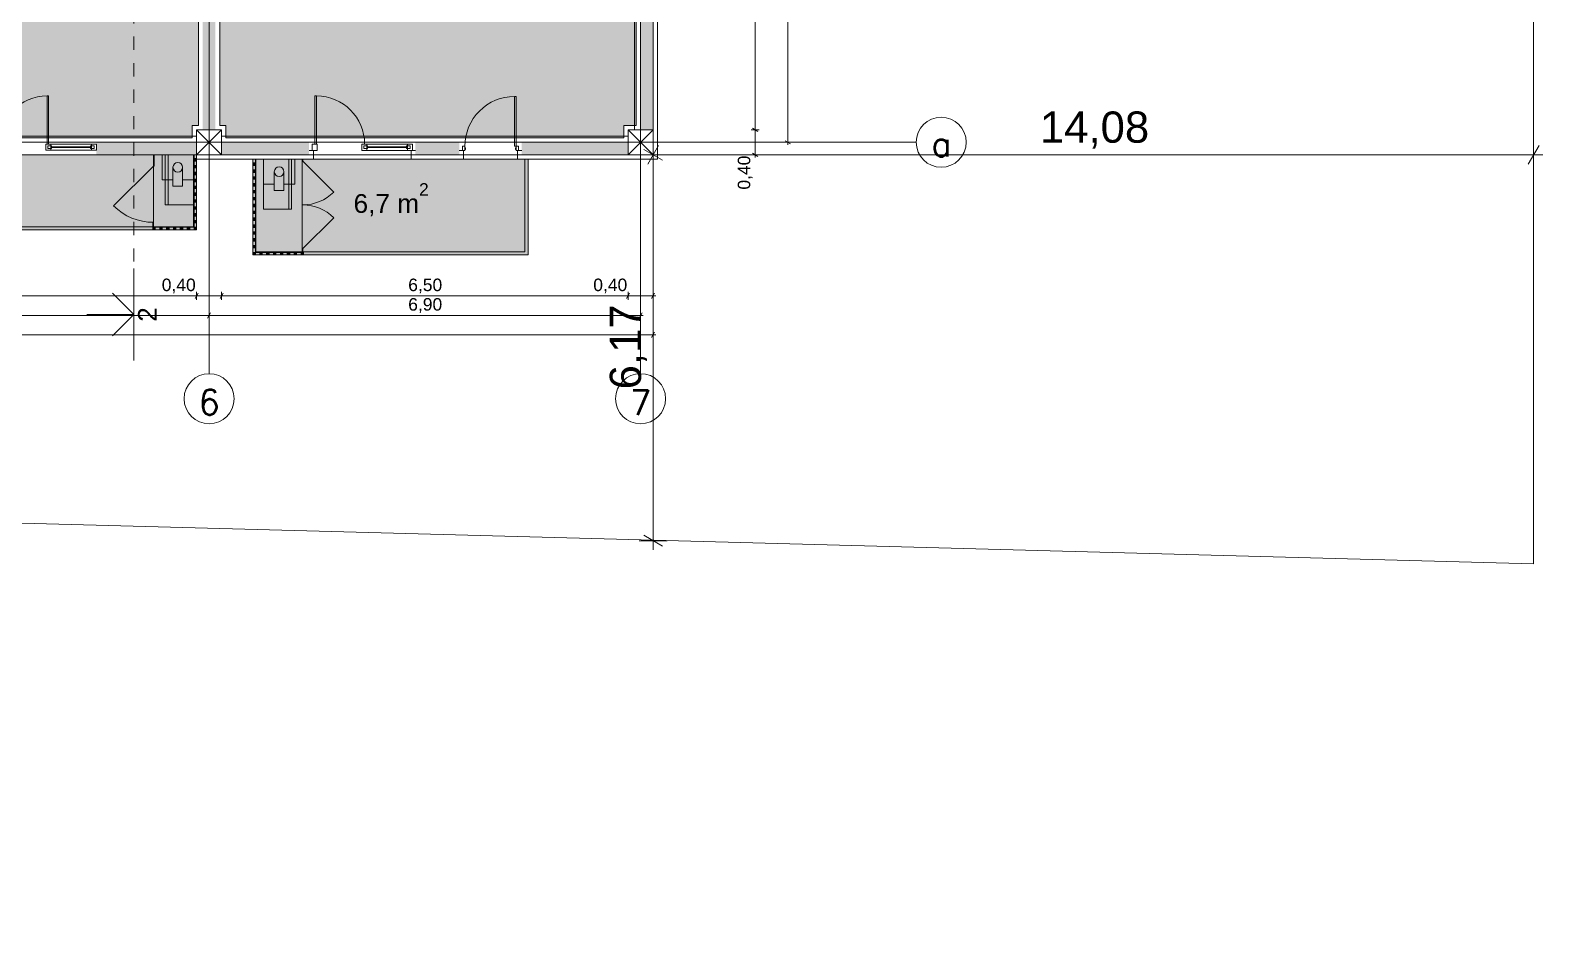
# Model space of a CAD drawing. Header units: metres. Extents: x 476297 to 476657, y 4620828 to 4621206.
# Drawn here: x 476422.5 to 476446.68, y 4621013.9 to 4621028.39 of the extents above; entities that cross this region are included whole.
import ezdxf

# ---------------------------------------------------------------- set-up
doc = ezdxf.new("R2010")
doc.units = ezdxf.units.M
doc.header["$MEASUREMENT"] = 0
doc.linetypes.add('Dashed', pattern=[0.423333, 0.211667, -0.211667])
for name, color, linetype in [('0_Pen_No__42_Pen_No__250', 7, 'Continuous'), ('2D Drafting - General_Pen_No__1', 7, 'Continuous'), ('2D Drafting - General_Pen_No__250_Pen_No__7', 7, 'Continuous'), ('2D Drafting - General_Pen_No__7', 7, 'Continuous'), ('2D Drafting - General_Pen_No__7_Pen_No__1', 7, 'Continuous'), ('2D Drafting - General_Pen_No__7_Pen_No__7', 7, 'Continuous'), ('Annotation - Text_Pen_No__7', 7, 'Continuous'), ('Doors_Pen_No__7_Pen_No__1', 7, 'Continuous'), ('Doors_Pen_No__7_Pen_No__7', 7, 'Continuous'), ('G-Anno-Nplt', 7, 'Continuous'), ('gegmebi_Pen_No__1', 7, 'Continuous'), ('kar-panjara_Pen_No__7_Pen_No__1', 7, 'Continuous'), ('kar-panjara_Pen_No__7_Pen_No__7', 7, 'Continuous'), ('New.', 7, 'Continuous'), ('New2D Drafting - General_Pen_No__250_Pen_No__7', 7, 'Continuous'), ('New2D Drafting - General_Pen_No__30_Pen_No__9_Pen_No__9', 7, 'Continuous'), ('New_________ _________ ___2', 7, 'Continuous'), ('NewDoors_Pen_No__7_Pen_No__7', 7, 'Continuous'), ('Newreg_nak', 7, 'Continuous'), ('Newshenobebi', 7, 'Continuous'), ('NewStructural - Bearing', 7, 'Continuous'), ('zoma', 7, 'Continuous'), ('zoma_Pen_No__5', 7, 'Continuous')]:
    doc.layers.add(name, color=color, linetype=linetype)
doc.styles.add('GENERATED_STYLE_1', font='arial.ttf')
doc.styles.add('GENERATED_STYLE_2', font='arial.ttf')
doc.dimstyles.new('GENERATED_STYLE__1', dxfattribs={"dimtxt": 0.2, "dimasz": 0.064421, "dimexe": 0.18, "dimexo": 0.003, "dimgap": 0.09, "dimtad": 1, "dimtih": 1, "dimtoh": 1, "dimzin": 0, "dimdsep": 46, "dimtxsty": 'GENERATED_STYLE_2', "dimblk": 'ARROWHEAD_2', "dimblk1": 'ARROWHEAD_2', "dimblk2": 'ARROWHEAD_2', "dimcen": 0.09, "dimclrd": 142, "dimclre": 142, "dimclrt": 142, "dimadec": 0, "dimazin": 0, "dimtfac": 1, "dimtdec": 4, "dimtmove": 0, "dimatfit": 3, "dimfxl": 1, "dimtolj": 1, "dimtzin": 0, "dimarcsym": 0})
doc.dimstyles.new('GENERATED_STYLE__10', dxfattribs={"dimtxt": 0.5, "dimasz": 0.228, "dimexe": 0.18, "dimexo": 0.003, "dimgap": 0.09, "dimtad": 1, "dimtih": 1, "dimtoh": 1, "dimzin": 0, "dimdsep": 46, "dimtxsty": 'GENERATED_STYLE_2', "dimblk": 'ARROWHEAD_2', "dimblk1": 'ARROWHEAD_2', "dimblk2": 'ARROWHEAD_2', "dimcen": 0.09, "dimclrd": 1, "dimclre": 1, "dimclrt": 1, "dimadec": 0, "dimazin": 0, "dimtfac": 1, "dimtdec": 4, "dimtmove": 0, "dimatfit": 3, "dimfxl": 1, "dimtolj": 1, "dimtzin": 0, "dimarcsym": 0})
doc.dimstyles.new('GENERATED_STYLE__11', dxfattribs={"dimtxt": 0.2, "dimasz": 0.064421, "dimexe": 0.18, "dimexo": 0.003, "dimgap": 0.09, "dimtad": 1, "dimzin": 0, "dimdsep": 46, "dimtxsty": 'GENERATED_STYLE_2', "dimblk": 'ARROWHEAD_2', "dimblk1": 'ARROWHEAD_2', "dimblk2": 'ARROWHEAD_2', "dimcen": 0.09, "dimclrd": 142, "dimclre": 142, "dimclrt": 142, "dimadec": 0, "dimazin": 0, "dimtfac": 1, "dimtdec": 4, "dimtmove": 0, "dimatfit": 3, "dimfxl": 1, "dimtolj": 1, "dimtzin": 0, "dimarcsym": 0})
doc.dimstyles.new('GENERATED_STYLE__9', dxfattribs={"dimtxt": 0.5, "dimasz": 0.228, "dimexe": 0.18, "dimexo": 0.003, "dimgap": 0.09, "dimtad": 1, "dimzin": 0, "dimdsep": 46, "dimtxsty": 'GENERATED_STYLE_2', "dimblk": 'ARROWHEAD_2', "dimblk1": 'ARROWHEAD_2', "dimblk2": 'ARROWHEAD_2', "dimcen": 0.09, "dimclrd": 1, "dimclre": 1, "dimclrt": 1, "dimadec": 0, "dimazin": 0, "dimtfac": 1, "dimtdec": 4, "dimtmove": 0, "dimatfit": 3, "dimfxl": 1, "dimtolj": 1, "dimtzin": 0, "dimarcsym": 0})

# ---------------------------------------------------------------- blocks, each defined once
blk = doc.blocks.new('*D157', base_point=(476844.527, 4621385.791))
at = {"layer": 'zoma', "color": 1, "linetype": 'Continuous', "lineweight": 0, "transparency": 16777216}
for p, q in [((476432.542, 4621026.543), (476432.369, 4621026.243)), ((476432.456, 4621026.168), (476432.456, 4621026.618)), ((476446.448, 4621026.243), (476446.621, 4621026.543)), ((476446.534, 4621026.168), (476446.534, 4621026.618)), ((476432.309, 4621026.393), (476432.456, 4621026.393)), ((476432.456, 4621026.393), (476446.534, 4621026.393)), ((476446.534, 4621026.393), (476446.681, 4621026.393))]:
    blk.add_line(p, q, dxfattribs=at)
at = {"layer": 'zoma', "color": 1, "lineweight": 0, "transparency": 16777216, "insert": (476438.64, 4621026.493), "char_height": 0.5, "attachment_point": 7, "style": 'GENERATED_STYLE_2'}
blk.add_mtext('\\A1;{\\pql;\\fArial CYR|b0|i0|c204|p34;14,08}', dxfattribs=at)
blk = doc.blocks.new('ARROWHEAD_2')
at = {"color": 0, "linetype": 'Continuous', "lineweight": 0}
for p, q in [((0, 0), (-1, 0)), ((-0.38, -0.66), (0.38, 0.66))]:
    blk.add_line(p, q, dxfattribs=at)
blk = doc.blocks.new('*D158', base_point=(476844.527, 4621385.791))
at = {"layer": 'zoma', "color": 1, "linetype": 'Continuous', "lineweight": 0, "transparency": 16777216}
for p, q in [((476432.606, 4621026.306), (476432.306, 4621026.479)), ((476432.456, 4621026.393), (476432.456, 4621026.539)), ((476432.681, 4621026.393), (476432.231, 4621026.393)), ((476432.456, 4621020.219), (476432.456, 4621026.393)), ((476432.681, 4621020.219), (476432.231, 4621020.219)), ((476432.306, 4621020.305), (476432.606, 4621020.132)), ((476432.456, 4621020.072), (476432.456, 4621020.219))]:
    blk.add_line(p, q, dxfattribs=at)
at = {"layer": 'zoma', "color": 1, "lineweight": 0, "transparency": 16777216, "insert": (476432.356, 4621022.64), "char_height": 0.5, "attachment_point": 7, "rotation": 90, "style": 'GENERATED_STYLE_2'}
blk.add_mtext('\\A1;{\\pql;\\fArial CYR|b0|i0|c204|p34;6,17}', dxfattribs=at)
blk = doc.blocks.new('*D243', base_point=(476844.527, 4621385.791))
at = {"layer": 'zoma', "color": 142, "linetype": 'Continuous', "lineweight": 0, "transparency": 16777216}
for p, q in [((476418.48, 4621023.866), (476418.431, 4621023.781)), ((476418.456, 4621023.76), (476418.456, 4621023.887)), ((476418.456, 4621023.823), (476425.356, 4621023.823)), ((476425.38, 4621023.866), (476425.331, 4621023.781)), ((476425.356, 4621023.76), (476425.356, 4621023.887))]:
    blk.add_line(p, q, dxfattribs=at)
at = {"layer": 'zoma', "color": 142, "lineweight": 0, "transparency": 16777216, "insert": (476421.64, 4621023.863), "char_height": 0.2, "attachment_point": 7, "style": 'GENERATED_STYLE_2'}
blk.add_mtext('\\A1;{\\pql;\\fArial CYR|b0|i0|c204|p34;6,90}', dxfattribs=at)
blk = doc.blocks.new('*D244', base_point=(476844.527, 4621385.791))
at = {"layer": 'zoma', "color": 142, "linetype": 'Continuous', "lineweight": 0, "transparency": 16777216}
for p, q in [((476425.38, 4621023.866), (476425.331, 4621023.781)), ((476425.356, 4621023.76), (476425.356, 4621023.887)), ((476425.356, 4621023.823), (476432.256, 4621023.823)), ((476432.231, 4621023.781), (476432.28, 4621023.866)), ((476432.256, 4621023.76), (476432.256, 4621023.887)), ((476432.256, 4621023.823), (476432.297, 4621023.823))]:
    blk.add_line(p, q, dxfattribs=at)
at = {"layer": 'zoma', "color": 142, "lineweight": 0, "transparency": 16777216, "insert": (476428.54, 4621023.863), "char_height": 0.2, "attachment_point": 7, "style": 'GENERATED_STYLE_2'}
blk.add_mtext('\\A1;{\\pql;\\fArial CYR|b0|i0|c204|p34;6,90}', dxfattribs=at)
blk = doc.blocks.new('*D248', base_point=(476844.527, 4621385.791))
at = {"layer": 'zoma', "color": 142, "linetype": 'Continuous', "lineweight": 0, "transparency": 16777216}
for p, q in [((476434.675, 4621033.493), (476434.548, 4621033.493)), ((476434.569, 4621033.517), (476434.653, 4621033.468)), ((476434.611, 4621026.593), (476434.611, 4621033.493)), ((476434.675, 4621026.593), (476434.548, 4621026.593)), ((476434.569, 4621026.617), (476434.653, 4621026.568)), ((476434.611, 4621026.551), (476434.611, 4621026.593))]:
    blk.add_line(p, q, dxfattribs=at)
at = {"layer": 'zoma', "color": 142, "lineweight": 0, "transparency": 16777216, "insert": (476434.571, 4621029.777), "char_height": 0.2, "attachment_point": 7, "rotation": 90, "style": 'GENERATED_STYLE_2'}
blk.add_mtext('\\A1;{\\pql;\\fArial CYR|b0|i0|c204|p34;6,90}', dxfattribs=at)
blk = doc.blocks.new('*D251', base_point=(476844.527, 4621385.791))
at = {"layer": 'zoma', "color": 142, "linetype": 'Continuous', "lineweight": 0, "transparency": 16777216}
for p, q in [((476390.656, 4621023.451), (476390.656, 4621023.578)), ((476432.456, 4621023.451), (476432.456, 4621023.578)), ((476390.614, 4621023.515), (476390.656, 4621023.515)), ((476390.68, 4621023.557), (476390.631, 4621023.472)), ((476390.656, 4621023.515), (476432.456, 4621023.515)), ((476432.431, 4621023.472), (476432.48, 4621023.557)), ((476432.456, 4621023.515), (476432.497, 4621023.515))]:
    blk.add_line(p, q, dxfattribs=at)
at = {"layer": 'zoma', "color": 142, "lineweight": 0, "transparency": 16777216, "insert": (476411.214, 4621023.555), "char_height": 0.2, "attachment_point": 7, "style": 'GENERATED_STYLE_2'}
blk.add_mtext('\\A1;{\\pql;\\fArial CYR|b0|i0|c204|p34;41,80}', dxfattribs=at)
blk = doc.blocks.new('*D261', base_point=(476844.527, 4621385.791))
at = {"layer": 'zoma', "color": 142, "linetype": 'Continuous', "lineweight": 0, "transparency": 16777216}
for p, q in [((476418.68, 4621024.177), (476418.631, 4621024.093)), ((476418.656, 4621024.071), (476418.656, 4621024.199)), ((476418.656, 4621024.135), (476425.156, 4621024.135)), ((476425.18, 4621024.177), (476425.131, 4621024.093)), ((476425.156, 4621024.071), (476425.156, 4621024.199))]:
    blk.add_line(p, q, dxfattribs=at)
at = {"layer": 'zoma', "color": 142, "lineweight": 0, "transparency": 16777216, "char_height": 0.2, "attachment_point": 7, "style": 'GENERATED_STYLE_2'}
for s, insert in [('\\A1;{\\pql;\\fArial CYR|b0|i0|c204|p34;6,50}', (476421.64, 4621024.175)), ('\\A1;{\\pql;\\fArial CYR|b0|i0|c204|p34;0,40}', (476424.599, 4621024.175))]:
    blk.add_mtext(s, dxfattribs=dict(at, insert=insert))
blk = doc.blocks.new('*D262', base_point=(476844.527, 4621385.791))
at = {"layer": 'zoma', "color": 142, "linetype": 'Continuous', "lineweight": 0, "transparency": 16777216}
for p, q in [((476425.18, 4621024.177), (476425.131, 4621024.093)), ((476425.156, 4621024.071), (476425.156, 4621024.199)), ((476425.156, 4621024.135), (476425.556, 4621024.135)), ((476425.58, 4621024.177), (476425.531, 4621024.093)), ((476425.556, 4621024.071), (476425.556, 4621024.199))]:
    blk.add_line(p, q, dxfattribs=at)
blk = doc.blocks.new('*D263', base_point=(476844.527, 4621385.791))
at = {"layer": 'zoma', "color": 142, "linetype": 'Continuous', "lineweight": 0, "transparency": 16777216}
for p, q in [((476425.58, 4621024.177), (476425.531, 4621024.093)), ((476425.556, 4621024.071), (476425.556, 4621024.199)), ((476425.556, 4621024.135), (476432.056, 4621024.135)), ((476432.08, 4621024.177), (476432.031, 4621024.093)), ((476432.056, 4621024.071), (476432.056, 4621024.199))]:
    blk.add_line(p, q, dxfattribs=at)
at = {"layer": 'zoma', "color": 142, "lineweight": 0, "transparency": 16777216, "char_height": 0.2, "attachment_point": 7, "style": 'GENERATED_STYLE_2'}
for s, insert in [('\\A1;{\\pql;\\fArial CYR|b0|i0|c204|p34;6,50}', (476428.54, 4621024.175)), ('\\A1;{\\pql;\\fArial CYR|b0|i0|c204|p34;0,40}', (476431.499, 4621024.175))]:
    blk.add_mtext(s, dxfattribs=dict(at, insert=insert))
blk = doc.blocks.new('*D264', base_point=(476844.527, 4621385.791))
at = {"layer": 'zoma', "color": 142, "linetype": 'Continuous', "lineweight": 0, "transparency": 16777216}
for p, q in [((476432.08, 4621024.177), (476432.031, 4621024.093)), ((476432.056, 4621024.071), (476432.056, 4621024.199)), ((476432.056, 4621024.135), (476432.456, 4621024.135)), ((476432.431, 4621024.093), (476432.48, 4621024.177)), ((476432.456, 4621024.071), (476432.456, 4621024.199)), ((476432.456, 4621024.135), (476432.497, 4621024.135))]:
    blk.add_line(p, q, dxfattribs=at)
blk = doc.blocks.new('*D265', base_point=(476844.527, 4621385.791))
at = {"layer": 'zoma', "color": 142, "linetype": 'Continuous', "lineweight": 0, "transparency": 16777216}
for p, q in [((476434.15, 4621026.793), (476434.022, 4621026.793)), ((476434.044, 4621026.817), (476434.128, 4621026.768)), ((476434.086, 4621026.393), (476434.086, 4621026.793)), ((476434.15, 4621026.393), (476434.022, 4621026.393)), ((476434.044, 4621026.417), (476434.128, 4621026.368)), ((476434.086, 4621026.351), (476434.086, 4621026.393))]:
    blk.add_line(p, q, dxfattribs=at)
at = {"layer": 'zoma', "color": 142, "lineweight": 0, "transparency": 16777216, "insert": (476434.046, 4621025.836), "char_height": 0.2, "attachment_point": 7, "rotation": 90, "style": 'GENERATED_STYLE_2'}
blk.add_mtext('\\A1;{\\pql;\\fArial CYR|b0|i0|c204|p34;0,40}', dxfattribs=at)
blk = doc.blocks.new('*D266', base_point=(476844.527, 4621385.791))
at = {"layer": 'zoma', "color": 142, "linetype": 'Continuous', "lineweight": 0, "transparency": 16777216}
for p, q in [((476434.15, 4621033.293), (476434.022, 4621033.293)), ((476434.044, 4621033.317), (476434.128, 4621033.268)), ((476434.086, 4621026.793), (476434.086, 4621033.293)), ((476434.15, 4621026.793), (476434.022, 4621026.793)), ((476434.044, 4621026.817), (476434.128, 4621026.768))]:
    blk.add_line(p, q, dxfattribs=at)
at = {"layer": 'zoma', "color": 142, "lineweight": 0, "transparency": 16777216, "char_height": 0.2, "attachment_point": 7, "rotation": 90, "style": 'GENERATED_STYLE_2'}
for s, insert in [('\\A1;{\\pql;\\fArial CYR|b0|i0|c204|p34;0,40}', (476434.046, 4621032.736)), ('\\A1;{\\pql;\\fArial CYR|b0|i0|c204|p34;6,50}', (476434.046, 4621029.777))]:
    blk.add_mtext(s, dxfattribs=dict(at, insert=insert))

msp = doc.modelspace()

# ---------------------------------------------------------------- hatches: boundary and pattern name
at = {"layer": '2D Drafting - General_Pen_No__250_Pen_No__7', "linetype": 'Continuous', "lineweight": 0}
for points in [[(476425.256, 4621026.793), (476425.256, 4621033.293), (476425.456, 4621033.293), (476425.456, 4621026.793)], [(476432.256, 4621031.493), (476432.456, 4621031.493), (476432.456, 4621026.793), (476432.256, 4621026.793)], [(476425.156, 4621026.393), (476423.554, 4621026.393), (476423.554, 4621026.593), (476425.156, 4621026.593)], [(476426.956, 4621026.393), (476425.556, 4621026.393), (476425.556, 4621026.593), (476426.956, 4621026.593)], [(476428.656, 4621026.593), (476428.656, 4621026.393), (476429.356, 4621026.393), (476429.356, 4621026.593)], [(476432.056, 4621026.393), (476430.356, 4621026.393), (476430.356, 4621026.593), (476432.056, 4621026.593)], [(476424.476, 4621026.393), (476424.476, 4621026.213), (476424.466, 4621026.213), (476424.466, 4621026.393)], [(476425.106, 4621025.233), (476425.106, 4621026.393), (476425.116, 4621026.393), (476425.116, 4621025.233)], [(476426.106, 4621024.832), (476426.096, 4621024.832), (476426.096, 4621026.323), (476426.106, 4621026.323)], [(476426.856, 4621026.322), (476426.856, 4621026.292), (476426.846, 4621026.292), (476426.846, 4621026.322)], [(476424.456, 4621025.313), (476424.456, 4621025.233), (476424.466, 4621025.233), (476424.466, 4621025.313)], [(476424.466, 4621025.243), (476425.106, 4621025.243), (476425.106, 4621025.233), (476424.466, 4621025.233)], [(476426.856, 4621024.842), (476426.106, 4621024.842), (476426.106, 4621024.832), (476426.856, 4621024.832)], [(476426.856, 4621024.892), (476426.846, 4621024.892), (476426.846, 4621024.842), (476426.856, 4621024.842)]]:
    msp.add_hatch(color=7, dxfattribs=at).paths.add_polyline_path(points)
at = {"layer": 'G-Anno-Nplt', "linetype": 'Continuous', "lineweight": 0}
for color, points in [(167, [(476425.256, 4621033.693), (476425.156, 4621033.693), (476425.156, 4621033.447), (476425.086, 4621033.447), (476425.086, 4621033.223), (476425.186, 4621033.223), (476425.186, 4621026.863), (476425.086, 4621026.863), (476425.086, 4621026.663), (476418.726, 4621026.663), (476418.726, 4621026.863), (476418.676, 4621026.863), (476418.676, 4621032.973), (476421.076, 4621032.973), (476421.076, 4621035.073), (476422.226, 4621035.073), (476422.226, 4621035.143), (476424.516, 4621035.143), (476424.515, 4621034.743), (476425.256, 4621034.743)]), (167, [(476425.526, 4621033.223), (476425.526, 4621026.863), (476425.626, 4621026.863), (476425.626, 4621026.663), (476431.986, 4621026.663), (476431.986, 4621026.863), (476432.186, 4621026.863), (476432.186, 4621033.223), (476431.986, 4621033.223), (476431.986, 4621033.592), (476431.856, 4621033.592), (476431.856, 4621034.274), (476432.256, 4621034.274), (476432.256, 4621035.073), (476432.256, 4621035.143), (476429.186, 4621035.143), (476429.186, 4621035.073), (476425.816, 4621035.073), (476425.816, 4621034.673), (476425.526, 4621034.673), (476425.526, 4621033.763), (476425.626, 4621033.763), (476425.626, 4621033.223)]), (46, [(476418.656, 4621026.393), (476418.656, 4621025.193), (476425.156, 4621025.193), (476425.156, 4621026.393)]), (46, [(476430.456, 4621024.792), (476430.456, 4621026.323), (476426.056, 4621026.323), (476426.056, 4621024.792)])]:
    msp.add_hatch(color=color, dxfattribs=at).paths.add_polyline_path(points)
at = {"layer": 'New2D Drafting - General_Pen_No__250_Pen_No__7', "linetype": 'Continuous', "lineweight": 0}
for points in [[(476425.106, 4621026.393), (476424.606, 4621026.393), (476424.606, 4621025.993), (476424.779, 4621025.993), (476424.779, 4621025.893), (476424.933, 4621025.893), (476424.933, 4621025.993), (476425.106, 4621025.993)], [(476425.106, 4621026.393), (476424.656, 4621026.393), (476424.656, 4621025.593), (476425.106, 4621025.593)], [(476426.226, 4621026.323), (476426.676, 4621026.323), (476426.676, 4621025.523), (476426.226, 4621025.523)], [(476426.226, 4621026.323), (476426.726, 4621026.323), (476426.726, 4621025.923), (476426.553, 4621025.923), (476426.553, 4621025.823), (476426.399, 4621025.823), (476426.399, 4621025.923), (476426.226, 4621025.923)]]:
    msp.add_hatch(color=255, dxfattribs=at).paths.add_polyline_path(points)
at = {"layer": 'New2D Drafting - General_Pen_No__30_Pen_No__9_Pen_No__9', "linetype": 'Continuous', "lineweight": 0}
for points in [[(476425.156, 4621026.333), (476425.116, 4621026.333), (476425.116, 4621026.293), (476425.156, 4621026.293)], [(476426.056, 4621026.262), (476426.096, 4621026.262), (476426.096, 4621026.222), (476426.056, 4621026.222)], [(476425.156, 4621026.223), (476425.116, 4621026.223), (476425.116, 4621026.183), (476425.156, 4621026.183)], [(476425.156, 4621026.113), (476425.116, 4621026.113), (476425.116, 4621026.073), (476425.156, 4621026.073)], [(476425.156, 4621026.003), (476425.116, 4621026.003), (476425.116, 4621025.963), (476425.156, 4621025.963)], [(476426.056, 4621026.152), (476426.096, 4621026.152), (476426.096, 4621026.112), (476426.056, 4621026.112)], [(476426.056, 4621026.042), (476426.096, 4621026.042), (476426.096, 4621026.002), (476426.056, 4621026.002)], [(476425.156, 4621025.893), (476425.116, 4621025.893), (476425.116, 4621025.853), (476425.156, 4621025.853)], [(476425.156, 4621025.783), (476425.116, 4621025.783), (476425.116, 4621025.743), (476425.156, 4621025.743)], [(476426.056, 4621025.932), (476426.096, 4621025.932), (476426.096, 4621025.892), (476426.056, 4621025.892)], [(476426.056, 4621025.822), (476426.096, 4621025.822), (476426.096, 4621025.782), (476426.056, 4621025.782)], [(476425.156, 4621025.673), (476425.116, 4621025.673), (476425.116, 4621025.633), (476425.156, 4621025.633)], [(476425.156, 4621025.563), (476425.116, 4621025.563), (476425.116, 4621025.523), (476425.156, 4621025.523)], [(476426.056, 4621025.712), (476426.096, 4621025.712), (476426.096, 4621025.672), (476426.056, 4621025.672)], [(476426.056, 4621025.602), (476426.096, 4621025.602), (476426.096, 4621025.562), (476426.056, 4621025.562)], [(476425.156, 4621025.453), (476425.116, 4621025.453), (476425.116, 4621025.413), (476425.156, 4621025.413)], [(476425.156, 4621025.343), (476425.116, 4621025.343), (476425.116, 4621025.303), (476425.156, 4621025.303)], [(476426.056, 4621025.492), (476426.096, 4621025.492), (476426.096, 4621025.452), (476426.056, 4621025.452)], [(476426.056, 4621025.382), (476426.096, 4621025.382), (476426.096, 4621025.342), (476426.056, 4621025.342)], [(476426.056, 4621025.272), (476426.096, 4621025.272), (476426.096, 4621025.232), (476426.056, 4621025.232)], [(476424.496, 4621025.193), (476424.496, 4621025.233), (476424.456, 4621025.233), (476424.456, 4621025.193)], [(476424.606, 4621025.193), (476424.606, 4621025.233), (476424.566, 4621025.233), (476424.566, 4621025.193)], [(476424.716, 4621025.193), (476424.716, 4621025.233), (476424.676, 4621025.233), (476424.676, 4621025.193)], [(476424.826, 4621025.193), (476424.826, 4621025.233), (476424.786, 4621025.233), (476424.786, 4621025.193)], [(476424.936, 4621025.193), (476424.936, 4621025.233), (476424.896, 4621025.233), (476424.896, 4621025.193)], [(476425.046, 4621025.193), (476425.046, 4621025.233), (476425.006, 4621025.233), (476425.006, 4621025.193)], [(476425.156, 4621025.193), (476425.156, 4621025.233), (476425.116, 4621025.233), (476425.116, 4621025.193)], [(476426.056, 4621025.162), (476426.096, 4621025.162), (476426.096, 4621025.122), (476426.056, 4621025.122)], [(476426.056, 4621025.052), (476426.096, 4621025.052), (476426.096, 4621025.012), (476426.056, 4621025.012)], [(476426.056, 4621024.942), (476426.096, 4621024.942), (476426.096, 4621024.902), (476426.056, 4621024.902)], [(476426.056, 4621024.792), (476426.056, 4621024.832), (476426.096, 4621024.832), (476426.096, 4621024.792)], [(476426.166, 4621024.792), (476426.166, 4621024.832), (476426.206, 4621024.832), (476426.206, 4621024.792)], [(476426.276, 4621024.792), (476426.276, 4621024.832), (476426.316, 4621024.832), (476426.316, 4621024.792)], [(476426.386, 4621024.792), (476426.386, 4621024.832), (476426.426, 4621024.832), (476426.426, 4621024.792)], [(476426.496, 4621024.792), (476426.496, 4621024.832), (476426.536, 4621024.832), (476426.536, 4621024.792)], [(476426.606, 4621024.792), (476426.606, 4621024.832), (476426.646, 4621024.832), (476426.646, 4621024.792)], [(476426.716, 4621024.792), (476426.716, 4621024.832), (476426.756, 4621024.832), (476426.756, 4621024.792)], [(476426.826, 4621024.792), (476426.826, 4621024.832), (476426.866, 4621024.832), (476426.866, 4621024.792)]]:
    msp.add_hatch(color=255, dxfattribs=at).paths.add_polyline_path(points)

# ---------------------------------------------------------------- linework, layer by layer
at = {"layer": '0_Pen_No__42_Pen_No__250', "color": 5, "linetype": 'Continuous', "lineweight": 0}
for centre in [(476437.062, 4621026.593), (476425.356, 4621022.491), (476425.356, 4621022.491), (476432.256, 4621022.491), (476432.256, 4621022.491)]:
    msp.add_circle(centre, 0.4, dxfattribs=at)
at = {"layer": '2D Drafting - General_Pen_No__1', "color": 7, "linetype": 'Continuous', "lineweight": 0}
for p, q in [((476425.556, 4621026.393), (476425.156, 4621026.793)), ((476425.156, 4621026.393), (476425.556, 4621026.793)), ((476432.456, 4621026.393), (476432.056, 4621026.793)), ((476432.056, 4621026.393), (476432.456, 4621026.793))]:
    msp.add_line(p, q, dxfattribs=at)
at = {"layer": '2D Drafting - General_Pen_No__1', "color": 7, "linetype": 'Continuous', "lineweight": 0, "flags": 128}
for points in [[(476432.456, 4621026.793), (476432.456, 4621033.293), (476432.156, 4621033.293), (476432.156, 4621026.793)], [(476425.156, 4621026.393), (476425.556, 4621026.393), (476425.556, 4621026.793), (476425.156, 4621026.793)], [(476432.456, 4621026.393), (476432.056, 4621026.393), (476432.056, 4621026.793), (476432.456, 4621026.793)], [(476418.656, 4621026.393), (476425.156, 4621026.393), (476425.156, 4621026.693), (476418.656, 4621026.693)], [(476425.556, 4621026.393), (476432.056, 4621026.393), (476432.056, 4621026.693), (476425.556, 4621026.693)]]:
    msp.add_lwpolyline(points, close=True, dxfattribs=at)
at = {"layer": '2D Drafting - General_Pen_No__250_Pen_No__7', "color": 7, "linetype": 'Continuous', "lineweight": 0, "flags": 128}
for points in [[(476424.476, 4621026.393), (476424.476, 4621026.213), (476424.466, 4621026.213), (476424.466, 4621026.393)], [(476425.106, 4621025.233), (476425.106, 4621026.393), (476425.116, 4621026.393), (476425.116, 4621025.233)], [(476426.106, 4621024.832), (476426.096, 4621024.832), (476426.096, 4621026.323), (476426.106, 4621026.323)], [(476426.856, 4621026.322), (476426.856, 4621026.292), (476426.846, 4621026.292), (476426.846, 4621026.322)], [(476424.456, 4621025.313), (476424.456, 4621025.233), (476424.466, 4621025.233), (476424.466, 4621025.313)], [(476424.466, 4621025.243), (476425.106, 4621025.243), (476425.106, 4621025.233), (476424.466, 4621025.233)], [(476426.856, 4621024.842), (476426.106, 4621024.842), (476426.106, 4621024.832), (476426.856, 4621024.832)], [(476426.856, 4621024.892), (476426.846, 4621024.892), (476426.846, 4621024.842), (476426.856, 4621024.842)]]:
    msp.add_lwpolyline(points, close=True, dxfattribs=at)
at = {"layer": '2D Drafting - General_Pen_No__7', "color": 7, "linetype": 'Continuous', "lineweight": 0, "flags": 128}
for points in [[(476426.956, 4621026.464), (476427.026, 4621026.464), (476427.026, 4621026.324)], [(476428.656, 4621026.464), (476428.586, 4621026.464), (476428.586, 4621026.324)], [(476429.356, 4621026.464), (476429.426, 4621026.464), (476429.426, 4621026.324)], [(476430.356, 4621026.464), (476430.286, 4621026.464), (476430.286, 4621026.324)]]:
    msp.add_lwpolyline(points, dxfattribs=at)
at = {"layer": '2D Drafting - General_Pen_No__7_Pen_No__1', "color": 7, "linetype": 'Continuous', "lineweight": 0, "flags": 128}
msp.add_lwpolyline([(476427.876, 4621026.464), (476428.526, 4621026.464), (476428.526, 4621026.564), (476427.876, 4621026.564)], close=True, dxfattribs=at)
at = {"layer": '2D Drafting - General_Pen_No__7_Pen_No__7', "color": 7, "linetype": 'Continuous', "lineweight": 0, "flags": 128}
msp.add_lwpolyline([(476423.474, 4621026.465), (476422.824, 4621026.465), (476422.824, 4621026.565), (476423.474, 4621026.565)], close=True, dxfattribs=at)
at = {"layer": '2D Drafting - General_Pen_No__7_Pen_No__7', "color": 7, "linetype": 'Continuous', "lineweight": 0}
for centre, radius, start, end in [((476422.765, 4621026.565), 0.77, 89.9975, 179.9943), ((476427.073, 4621026.564), 0.77, 0.0032, 90), ((476430.24, 4621026.532), 0.794, 89.9985, 180.0002)]:
    msp.add_arc(centre, radius, start, end, dxfattribs=at)
at = {"layer": 'Doors_Pen_No__7_Pen_No__1', "color": 7, "linetype": 'Continuous', "lineweight": 0, "flags": 128}
msp.add_lwpolyline([(476427.046, 4621026.564), (476427.073, 4621026.564), (476427.073, 4621027.334), (476427.046, 4621027.334)], close=True, dxfattribs=at)
at = {"layer": 'Doors_Pen_No__7_Pen_No__7', "color": 7, "linetype": 'Continuous', "lineweight": 0, "flags": 128}
for points in [[(476422.791, 4621026.565), (476422.765, 4621026.565), (476422.765, 4621027.335), (476422.791, 4621027.335)], [(476430.267, 4621026.532), (476430.24, 4621026.532), (476430.24, 4621027.326), (476430.267, 4621027.326)], [(476429.406, 4621026.464), (476429.446, 4621026.464), (476429.446, 4621026.532), (476429.406, 4621026.532)], [(476429.455, 4621026.479), (476429.446, 4621026.479), (476429.446, 4621026.505), (476429.455, 4621026.505)], [(476430.267, 4621026.479), (476430.258, 4621026.479), (476430.258, 4621026.505), (476430.267, 4621026.505)], [(476430.306, 4621026.464), (476430.267, 4621026.464), (476430.267, 4621026.532), (476430.306, 4621026.532)]]:
    msp.add_lwpolyline(points, close=True, dxfattribs=at)
at = {"layer": 'G-Anno-Nplt', "color": 7, "linetype": 'Continuous', "lineweight": 0, "flags": 128}
for points in [[(476425.256, 4621033.693), (476425.156, 4621033.693), (476425.156, 4621033.447), (476425.086, 4621033.447), (476425.086, 4621033.223), (476425.186, 4621033.223), (476425.186, 4621026.863), (476425.086, 4621026.863), (476425.086, 4621026.663), (476418.726, 4621026.663), (476418.726, 4621026.863), (476418.676, 4621026.863), (476418.676, 4621032.973), (476421.076, 4621032.973), (476421.076, 4621035.073), (476422.226, 4621035.073), (476422.226, 4621035.143), (476424.516, 4621035.143), (476424.515, 4621034.743), (476425.256, 4621034.743)], [(476425.526, 4621033.223), (476425.526, 4621026.863), (476425.626, 4621026.863), (476425.626, 4621026.663), (476431.986, 4621026.663), (476431.986, 4621026.863), (476432.186, 4621026.863), (476432.186, 4621033.223), (476431.986, 4621033.223), (476431.986, 4621033.592), (476431.856, 4621033.592), (476431.856, 4621034.274), (476432.256, 4621034.274), (476432.256, 4621035.073), (476432.256, 4621035.143), (476429.186, 4621035.143), (476429.186, 4621035.073), (476425.816, 4621035.073), (476425.816, 4621034.673), (476425.526, 4621034.673), (476425.526, 4621033.763), (476425.626, 4621033.763), (476425.626, 4621033.223)], [(476418.656, 4621026.393), (476418.656, 4621025.193), (476425.156, 4621025.193), (476425.156, 4621026.393)], [(476430.456, 4621024.792), (476430.456, 4621026.323), (476426.056, 4621026.323), (476426.056, 4621024.792)]]:
    msp.add_lwpolyline(points, close=True, dxfattribs=at)
at = {"layer": 'gegmebi_Pen_No__1', "color": 7, "linetype": 'Continuous', "lineweight": 0, "flags": 128}
for points in [[(476424.779, 4621025.993), (476424.606, 4621025.993), (476424.606, 4621026.393), (476425.106, 4621026.393), (476425.106, 4621025.993), (476424.933, 4621025.993)], [(476426.553, 4621025.923), (476426.726, 4621025.923), (476426.726, 4621026.323), (476426.226, 4621026.323), (476426.226, 4621025.923), (476426.399, 4621025.923)], [(476424.779, 4621026.193), (476424.779, 4621025.893), (476424.933, 4621025.893), (476424.933, 4621026.193)], [(476426.553, 4621026.123), (476426.553, 4621025.823), (476426.399, 4621025.823), (476426.399, 4621026.123)]]:
    msp.add_lwpolyline(points, dxfattribs=at)
at = {"layer": 'kar-panjara_Pen_No__7_Pen_No__1', "color": 7, "linetype": 'Continuous', "lineweight": 0, "flags": 128}
for points in [[(476427.086, 4621026.464), (476427.006, 4621026.464), (476427.006, 4621026.564), (476427.086, 4621026.564)], [(476427.876, 4621026.464), (476427.796, 4621026.464), (476427.796, 4621026.564), (476427.876, 4621026.564)], [(476427.831, 4621026.534), (476427.876, 4621026.534), (476427.876, 4621026.519), (476427.876, 4621026.509), (476427.891, 4621026.509), (476427.891, 4621026.494), (476427.831, 4621026.494)], [(476427.891, 4621026.534), (476427.876, 4621026.534), (476427.876, 4621026.519), (476427.891, 4621026.519)], [(476428.526, 4621026.519), (476427.876, 4621026.519), (476427.876, 4621026.509), (476428.526, 4621026.509)], [(476428.571, 4621026.534), (476428.526, 4621026.534), (476428.526, 4621026.519), (476428.526, 4621026.509), (476428.511, 4621026.509), (476428.511, 4621026.494), (476428.571, 4621026.494)], [(476428.511, 4621026.534), (476428.526, 4621026.534), (476428.526, 4621026.519), (476428.511, 4621026.519)], [(476428.526, 4621026.464), (476428.606, 4621026.464), (476428.606, 4621026.564), (476428.526, 4621026.564)]]:
    msp.add_lwpolyline(points, close=True, dxfattribs=at)
at = {"layer": 'kar-panjara_Pen_No__7_Pen_No__7', "color": 7, "linetype": 'Continuous', "lineweight": 0, "flags": 128}
for points in [[(476422.744, 4621026.465), (476422.824, 4621026.465), (476422.824, 4621026.565), (476422.744, 4621026.565)], [(476422.779, 4621026.535), (476422.824, 4621026.535), (476422.824, 4621026.52), (476422.824, 4621026.51), (476422.839, 4621026.51), (476422.839, 4621026.495), (476422.779, 4621026.495)], [(476422.839, 4621026.535), (476422.824, 4621026.535), (476422.824, 4621026.52), (476422.839, 4621026.52)], [(476423.474, 4621026.52), (476422.824, 4621026.52), (476422.824, 4621026.51), (476423.474, 4621026.51)], [(476423.459, 4621026.535), (476423.474, 4621026.535), (476423.474, 4621026.52), (476423.459, 4621026.52)], [(476423.519, 4621026.535), (476423.474, 4621026.535), (476423.474, 4621026.52), (476423.474, 4621026.51), (476423.459, 4621026.51), (476423.459, 4621026.495), (476423.519, 4621026.495)], [(476423.474, 4621026.465), (476423.554, 4621026.465), (476423.554, 4621026.565), (476423.474, 4621026.565)]]:
    msp.add_lwpolyline(points, close=True, dxfattribs=at)
at = {"layer": 'New2D Drafting - General_Pen_No__30_Pen_No__9_Pen_No__9', "color": 7, "linetype": 'Continuous', "lineweight": 0, "flags": 128}
for points in [[(476425.156, 4621026.333), (476425.116, 4621026.333), (476425.116, 4621026.293), (476425.156, 4621026.293)], [(476426.056, 4621026.262), (476426.096, 4621026.262), (476426.096, 4621026.222), (476426.056, 4621026.222)], [(476425.156, 4621026.223), (476425.116, 4621026.223), (476425.116, 4621026.183), (476425.156, 4621026.183)], [(476425.156, 4621026.113), (476425.116, 4621026.113), (476425.116, 4621026.073), (476425.156, 4621026.073)], [(476425.156, 4621026.003), (476425.116, 4621026.003), (476425.116, 4621025.963), (476425.156, 4621025.963)], [(476426.056, 4621026.152), (476426.096, 4621026.152), (476426.096, 4621026.112), (476426.056, 4621026.112)], [(476426.056, 4621026.042), (476426.096, 4621026.042), (476426.096, 4621026.002), (476426.056, 4621026.002)], [(476425.156, 4621025.893), (476425.116, 4621025.893), (476425.116, 4621025.853), (476425.156, 4621025.853)], [(476425.156, 4621025.783), (476425.116, 4621025.783), (476425.116, 4621025.743), (476425.156, 4621025.743)], [(476426.056, 4621025.932), (476426.096, 4621025.932), (476426.096, 4621025.892), (476426.056, 4621025.892)], [(476426.056, 4621025.822), (476426.096, 4621025.822), (476426.096, 4621025.782), (476426.056, 4621025.782)], [(476425.156, 4621025.673), (476425.116, 4621025.673), (476425.116, 4621025.633), (476425.156, 4621025.633)], [(476425.156, 4621025.563), (476425.116, 4621025.563), (476425.116, 4621025.523), (476425.156, 4621025.523)], [(476426.056, 4621025.712), (476426.096, 4621025.712), (476426.096, 4621025.672), (476426.056, 4621025.672)], [(476426.056, 4621025.602), (476426.096, 4621025.602), (476426.096, 4621025.562), (476426.056, 4621025.562)], [(476425.156, 4621025.453), (476425.116, 4621025.453), (476425.116, 4621025.413), (476425.156, 4621025.413)], [(476425.156, 4621025.343), (476425.116, 4621025.343), (476425.116, 4621025.303), (476425.156, 4621025.303)], [(476426.056, 4621025.492), (476426.096, 4621025.492), (476426.096, 4621025.452), (476426.056, 4621025.452)], [(476426.056, 4621025.382), (476426.096, 4621025.382), (476426.096, 4621025.342), (476426.056, 4621025.342)], [(476426.056, 4621025.272), (476426.096, 4621025.272), (476426.096, 4621025.232), (476426.056, 4621025.232)], [(476424.496, 4621025.193), (476424.496, 4621025.233), (476424.456, 4621025.233), (476424.456, 4621025.193)], [(476424.606, 4621025.193), (476424.606, 4621025.233), (476424.566, 4621025.233), (476424.566, 4621025.193)], [(476424.716, 4621025.193), (476424.716, 4621025.233), (476424.676, 4621025.233), (476424.676, 4621025.193)], [(476424.826, 4621025.193), (476424.826, 4621025.233), (476424.786, 4621025.233), (476424.786, 4621025.193)], [(476424.936, 4621025.193), (476424.936, 4621025.233), (476424.896, 4621025.233), (476424.896, 4621025.193)], [(476425.046, 4621025.193), (476425.046, 4621025.233), (476425.006, 4621025.233), (476425.006, 4621025.193)], [(476425.156, 4621025.193), (476425.156, 4621025.233), (476425.116, 4621025.233), (476425.116, 4621025.193)], [(476426.056, 4621025.162), (476426.096, 4621025.162), (476426.096, 4621025.122), (476426.056, 4621025.122)], [(476426.056, 4621025.052), (476426.096, 4621025.052), (476426.096, 4621025.012), (476426.056, 4621025.012)], [(476426.056, 4621024.942), (476426.096, 4621024.942), (476426.096, 4621024.902), (476426.056, 4621024.902)], [(476426.056, 4621024.792), (476426.056, 4621024.832), (476426.096, 4621024.832), (476426.096, 4621024.792)], [(476426.166, 4621024.792), (476426.166, 4621024.832), (476426.206, 4621024.832), (476426.206, 4621024.792)], [(476426.276, 4621024.792), (476426.276, 4621024.832), (476426.316, 4621024.832), (476426.316, 4621024.792)], [(476426.386, 4621024.792), (476426.386, 4621024.832), (476426.426, 4621024.832), (476426.426, 4621024.792)], [(476426.496, 4621024.792), (476426.496, 4621024.832), (476426.536, 4621024.832), (476426.536, 4621024.792)], [(476426.606, 4621024.792), (476426.606, 4621024.832), (476426.646, 4621024.832), (476426.646, 4621024.792)], [(476426.716, 4621024.792), (476426.716, 4621024.832), (476426.756, 4621024.832), (476426.756, 4621024.792)], [(476426.826, 4621024.792), (476426.826, 4621024.832), (476426.866, 4621024.832), (476426.866, 4621024.792)]]:
    msp.add_lwpolyline(points, close=True, dxfattribs=at)
at = {"layer": 'New_________ _________ ___2', "color": 1, "linetype": 'Continuous', "lineweight": 0}
msp.add_lwpolyline([(476377.768, 4621021.865), (476408.09, 4621020.884), (476446.534, 4621019.85), (476446.534, 4621054.249)], dxfattribs=at)
at = {"layer": 'NewDoors_Pen_No__7_Pen_No__7', "color": 7, "linetype": 'Continuous', "lineweight": 0, "flags": 128}
for points in [[(476424.456, 4621025.243), (476418.706, 4621025.243), (476418.706, 4621026.393)], [(476426.856, 4621024.842), (476430.406, 4621024.842), (476430.406, 4621026.323)]]:
    msp.add_lwpolyline(points, dxfattribs=at)
at = {"layer": 'Newreg_nak', "color": 7, "linetype": 'Continuous', "lineweight": 0}
for p, q in [((476424.701, 4621025.593), (476424.701, 4621026.393)), ((476426.63, 4621025.523), (476426.63, 4621026.323)), ((476426.846, 4621026.292), (476426.846, 4621024.892)), ((476424.466, 4621026.213), (476424.466, 4621025.313))]:
    msp.add_line(p, q, dxfattribs=at)
at = {"layer": 'Newreg_nak', "color": 7, "linetype": 'Continuous', "lineweight": 0, "flags": 128}
msp.add_lwpolyline([(476432.456, 4621044.093), (476432.526, 4621044.093), (476432.526, 4621026.323), (476425.156, 4621026.323)], dxfattribs=at)
for points in [[(476425.106, 4621026.393), (476425.106, 4621025.593), (476424.656, 4621025.593), (476424.656, 4621026.393)], [(476426.226, 4621026.323), (476426.226, 4621025.523), (476426.676, 4621025.523), (476426.676, 4621026.323)]]:
    msp.add_lwpolyline(points, close=True, dxfattribs=at)
at = {"layer": 'Newreg_nak', "color": 7, "linetype": 'Continuous', "lineweight": 0}
for centre in [(476424.856, 4621026.193), (476426.476, 4621026.123)]:
    msp.add_circle(centre, 0.077, dxfattribs=at)
at = {"layer": 'Newshenobebi', "color": 1, "linetype": 'Dashed', "lineweight": 0}
msp.add_lwpolyline([(476424.152, 4621023.838), (476424.152, 4621048.666)], dxfattribs=at)
at = {"layer": 'Newshenobebi', "color": 1, "linetype": 'Continuous', "lineweight": 0}
for points in [[(476424.152, 4621023.101), (476424.152, 4621024.574)], [(476424.152, 4621023.838), (476423.81, 4621024.179)], [(476424.152, 4621023.838), (476423.399, 4621023.838)], [(476424.152, 4621023.838), (476423.81, 4621023.496)]]:
    msp.add_lwpolyline(points, dxfattribs=at)
at = {"layer": 'NewStructural - Bearing', "color": 7, "linetype": 'Continuous', "lineweight": 0}
for p, q in [((476426.856, 4621026.292), (476427.351, 4621025.797)), ((476424.466, 4621026.213), (476423.83, 4621025.576)), ((476426.856, 4621024.892), (476427.351, 4621025.387))]:
    msp.add_line(p, q, dxfattribs=at)
for centre, radius, start, end in [((476426.856, 4621026.292), 0.7, 270, 315), ((476424.466, 4621026.213), 0.9, 225, 270), ((476426.856, 4621024.892), 0.7, 45, 90)]:
    msp.add_arc(centre, radius, start, end, dxfattribs=at)
at = {"layer": 'zoma_Pen_No__5', "color": 5, "linetype": 'Continuous', "lineweight": 0}
for p, q in [((476425.356, 4621047.602), (476425.356, 4621022.891)), ((476432.256, 4621047.602), (476432.256, 4621022.891)), ((476386.775, 4621026.593), (476436.662, 4621026.593)), ((476386.775, 4621026.593), (476436.662, 4621026.593))]:
    msp.add_line(p, q, dxfattribs=at)

# ---------------------------------------------------------------- texts
at = {"layer": 'Annotation - Text_Pen_No__7', "color": 5, "linetype": 'Continuous', "lineweight": 0, "char_height": 0.4, "attachment_point": 2}
for s, insert in [('\\A1;{\\pqc;\\Ftxt.shx;a}', (476437.064, 4621026.767)), ('\\A1;{\\pqc;\\Ftxt.shx;6}', (476425.358, 4621022.634)), ('\\A1;{\\pqc;\\Ftxt.shx;7}', (476432.258, 4621022.627))]:
    msp.add_mtext(s, dxfattribs=dict(at, insert=insert))
at = {"layer": 'G-Anno-Nplt', "color": 7, "lineweight": 0, "insert": (476427.666, 4621025.408), "char_height": 0.3, "attachment_point": 7, "style": 'GENERATED_STYLE_1'}
msp.add_mtext('{\\fArial|b0|i0|c0|p34;6,7 m{\\H0.66x;\\S2^  ;}}', dxfattribs=at)
at = {"layer": 'New.', "color": 1, "linetype": 'Continuous', "lineweight": 0, "insert": (476424.22, 4621023.838), "char_height": 0.3, "attachment_point": 2, "rotation": 90, "style": 'GENERATED_STYLE_1'}
msp.add_mtext('\\A1;{\\pqc;\\fArial|b0|i0|c0|p34;2}', dxfattribs=at)

# ---------------------------------------------------------------- dimensions: what is measured, and where the dimension line sits
at = {"layer": 'zoma', "color": 142, "linetype": 'Continuous', "lineweight": 0}
for base, p1, p2, picture, middle in [((476434.611, 4621033.493), (476436.063, 4621026.593), (476436.063, 4621033.493), '*D248', (476434.471, 4621030.036)), ((476434.086, 4621033.293), (476432.456, 4621026.793), (476432.456, 4621033.293), '*D266', (476433.946, 4621030.036)), ((476434.086, 4621026.793), (476432.456, 4621026.393), (476432.456, 4621026.793), '*D265', (476433.946, 4621026.096))]:
    dim = msp.add_linear_dim(base=base, p1=p1, p2=p2, angle=90, dimstyle='GENERATED_STYLE__11', dxfattribs=at)
    dim.commit()
    dim.dimension.update_dxf_attribs({"geometry": picture, "text_midpoint": middle, "dimtype": 160, "text_rotation": 90})
at = {"layer": 'zoma', "color": 1, "linetype": 'Continuous', "lineweight": 0}
dim = msp.add_linear_dim(base=(476446.534, 4621026.393), p1=(476432.456, 4621026.393), p2=(476446.534, 4621026.904), text='14,08', dimstyle='GENERATED_STYLE__10', dxfattribs=at)
dim.commit()
dim.dimension.update_dxf_attribs({"geometry": '*D157', "text_midpoint": (476439.48, 4621026.743), "dimtype": 160})
dim = msp.add_linear_dim(base=(476432.456, 4621026.393), p1=(476432.829, 4621020.219), p2=(476432.456, 4621026.393), angle=90, text='6,17', dimstyle='GENERATED_STYLE__9', dxfattribs=at)
dim.commit()
dim.dimension.update_dxf_attribs({"geometry": '*D158', "text_midpoint": (476432.106, 4621023.29), "dimtype": 160, "text_rotation": 90})
at = {"layer": 'zoma', "color": 142, "linetype": 'Continuous', "lineweight": 0}
for base, p1, p2, picture, middle in [((476432.456, 4621023.515), (476390.656, 4621025.308), (476432.456, 4621025.308), '*D251', (476411.55, 4621023.655)), ((476425.156, 4621024.135), (476418.656, 4620991.029), (476425.156, 4620991.029), '*D261', (476421.9, 4621024.275)), ((476432.056, 4621024.135), (476425.556, 4620991.029), (476432.056, 4620991.029), '*D263', (476428.8, 4621024.275)), ((476425.356, 4621023.823), (476418.456, 4621022.185), (476425.356, 4621022.185), '*D243', (476421.9, 4621023.963)), ((476425.556, 4621024.135), (476425.156, 4620991.029), (476425.556, 4620991.029), '*D262', (476424.859, 4621024.275)), ((476432.256, 4621023.823), (476425.356, 4621022.185), (476432.256, 4621022.185), '*D244', (476428.8, 4621023.963)), ((476432.456, 4621024.135), (476432.056, 4620991.029), (476432.456, 4620991.029), '*D264', (476431.759, 4621024.275))]:
    dim = msp.add_linear_dim(base=base, p1=p1, p2=p2, dimstyle='GENERATED_STYLE__1', dxfattribs=at)
    dim.commit()
    dim.dimension.update_dxf_attribs({"geometry": picture, "text_midpoint": middle, "dimtype": 160})

doc.saveas('drawing.dxf')
